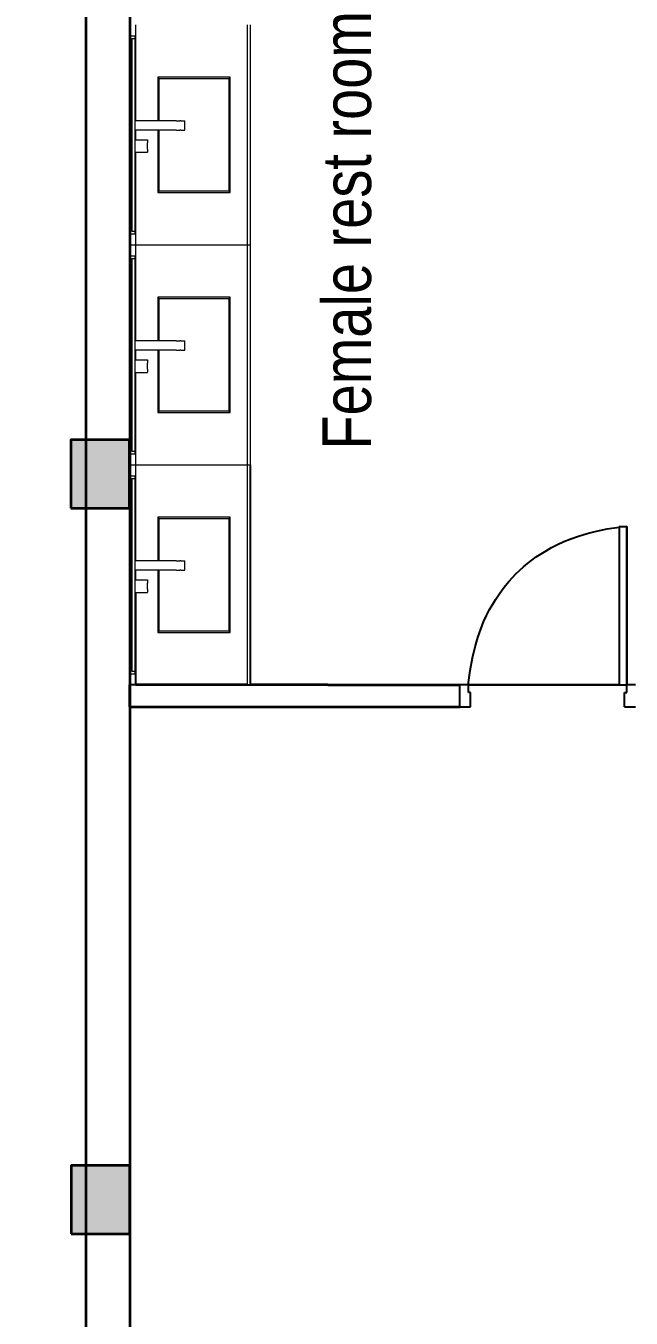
# Model space of a CAD drawing. Header units: millimetres. Extents: x 6923 to 14208, y 3430 to 4414.
# Drawn here: x 10965 to 11089, y 3972.6 to 4237.1 of the extents above; entities that cross this region are included whole.
import ezdxf

# ---------------------------------------------------------------- set-up
doc = ezdxf.new("R2010")
doc.units = ezdxf.units.MM
doc.layers.add('AMBIENTACION', color=1, linetype='Continuous')
doc.layers.add('SectionCutEdges', color=7, linetype='Continuous')
for name, color, linetype, lineweight in [('door', 104, 'Continuous', 25), ('Furniture', 252, 'Continuous', 0), ('text', 11, 'Continuous', 25), ('wall', 160, 'Continuous', 35)]:
    doc.layers.add(name, color=color, linetype=linetype, lineweight=lineweight)
doc.styles.add('ARRIAL NARROW', font='ARIALN.TTF')

msp = doc.modelspace()

# ---------------------------------------------------------------- hatches: boundary and pattern name
at = {"layer": 'AMBIENTACION'}
h = msp.add_hatch(color=5, dxfattribs=at)
h.dxf.hatch_style = 1
h.paths.add_polyline_path([(12158.34, 4300.85), (12149.34, 4300.85), (12149.34, 4286.85), (12158.34, 4286.85)])
h.paths.add_polyline_path([(12161.34, 4300.85), (12158.34, 4300.85), (12158.34, 4286.85), (12161.34, 4286.85)])
h.paths.add_polyline_path([(10986.24, 4152.34), (10977.24, 4152.34), (10977.24, 4138.34), (10986.24, 4138.34)])
h = msp.add_hatch(color=5, dxfattribs=at)
h.dxf.hatch_style = 1
h.paths.add_polyline_path([(7113.23, 4152.18), (7110.23, 4152.18), (7110.23, 4138.18), (7113.23, 4138.18)])
h.paths.add_polyline_path([(7113.23, 4138.18), (7122.23, 4138.18), (7122.23, 4152.18), (7113.23, 4152.18)])
h.paths.add_polyline_path([(8967.91, 4138.18), (8976.91, 4138.18), (8976.91, 4152.18), (8967.91, 4152.18)], flags=17)
h.paths.add_polyline_path([(8964.91, 4138.18), (8976.91, 4138.18), (8976.91, 4152.18), (8964.91, 4152.18)])
h.paths.add_polyline_path([(10986.24, 4152.45), (10977.24, 4152.45), (10977.24, 4138.45), (10986.24, 4138.45)], flags=17)
h.paths.add_polyline_path([(10974.24, 4138.45), (10986.24, 4138.45), (10986.24, 4152.45), (10974.24, 4152.45)])
h.paths.add_polyline_path([(12884.41, 4160.44), (12875.41, 4160.44), (12875.41, 4146.44), (12884.41, 4146.44)], flags=17)
h.paths.add_polyline_path([(12872.41, 4146.44), (12884.41, 4146.44), (12884.41, 4160.44), (12872.41, 4160.44)])
h = msp.add_hatch(color=5, dxfattribs=at)
h.dxf.hatch_style = 1
h.paths.add_polyline_path([(7113.23, 4152.07), (7110.23, 4152.07), (7110.23, 4138.07), (7113.23, 4138.07)])
h.paths.add_polyline_path([(7113.23, 4138.07), (7122.23, 4138.07), (7122.23, 4152.07), (7113.23, 4152.07)])
h.paths.add_polyline_path([(8967.91, 4138.07), (8976.91, 4138.07), (8976.91, 4152.07), (8967.91, 4152.07)], flags=17)
h.paths.add_polyline_path([(8964.91, 4138.07), (8976.91, 4138.07), (8976.91, 4152.07), (8964.91, 4152.07)])
h.paths.add_polyline_path([(10986.24, 4152.33), (10977.24, 4152.33), (10977.24, 4138.33), (10986.24, 4138.33)], flags=17)
h.paths.add_polyline_path([(10974.24, 4138.33), (10986.24, 4138.33), (10986.24, 4152.33), (10974.24, 4152.33)])
h.paths.add_polyline_path([(12884.41, 4160.33), (12875.41, 4160.33), (12875.41, 4146.33), (12884.41, 4146.33)], flags=17)
h.paths.add_polyline_path([(12872.41, 4146.33), (12884.41, 4146.33), (12884.41, 4160.33), (12872.41, 4160.33)])
h = msp.add_hatch(color=5, dxfattribs=at)
h.dxf.hatch_style = 1
h.paths.add_polyline_path([(7113.23, 4152.07), (7110.23, 4152.07), (7110.23, 4138.07), (7113.23, 4138.07)])
h.paths.add_polyline_path([(7113.23, 4138.07), (7122.23, 4138.07), (7122.23, 4152.07), (7113.23, 4152.07)])
h.paths.add_polyline_path([(8967.91, 4138.07), (8976.91, 4138.07), (8976.91, 4152.07), (8967.91, 4152.07)], flags=17)
h.paths.add_polyline_path([(8964.91, 4138.07), (8976.91, 4138.07), (8976.91, 4152.07), (8964.91, 4152.07)])
h.paths.add_polyline_path([(10986.24, 4152.34), (10977.24, 4152.34), (10977.24, 4138.34), (10986.24, 4138.34)], flags=17)
h.paths.add_polyline_path([(10974.24, 4138.34), (10986.24, 4138.34), (10986.24, 4152.34), (10974.24, 4152.34)])
h.paths.add_polyline_path([(12884.41, 4160.33), (12875.41, 4160.33), (12875.41, 4146.33), (12884.41, 4146.33)], flags=17)
h.paths.add_polyline_path([(12872.41, 4146.33), (12884.41, 4146.33), (12884.41, 4160.33), (12872.41, 4160.33)])
h = msp.add_hatch(color=5, dxfattribs=at)
h.dxf.hatch_style = 1
h.paths.add_polyline_path([(10149.08, 4152.07), (10140.08, 4152.07), (10140.08, 4138.07), (10149.08, 4138.07)])
h.paths.add_polyline_path([(10152.08, 4152.07), (10149.08, 4152.07), (10149.08, 4138.07), (10152.08, 4138.07)])
h.paths.add_polyline_path([(10977.31, 4003.82), (10974.31, 4003.82), (10974.31, 3989.82), (10977.31, 3989.82)])
h = msp.add_hatch(color=5, dxfattribs=at)
h.dxf.hatch_style = 1
h.paths.add_polyline_path([(12158.41, 4152.33), (12149.41, 4152.33), (12149.41, 4138.33), (12158.41, 4138.33)])
h.paths.add_polyline_path([(12161.41, 4152.33), (12158.41, 4152.33), (12158.41, 4138.33), (12161.41, 4138.33)])
h.paths.add_polyline_path([(10986.31, 4003.82), (10977.31, 4003.82), (10977.31, 3989.82), (10986.31, 3989.82)])

# ---------------------------------------------------------------- linework, layer by layer
for p, q in [((11011.01, 4102.17), (11011.01, 4147.21)), ((10987.56, 4102.17), (10987.56, 4121.1))]:
    msp.add_line(p, q)
at = {"layer": 'door'}
for p, q in [((11086.52, 4134.6), (11086.52, 4102.17)), ((11086.52, 4134.6), (11088.1, 4134.6)), ((11087.66, 4134.6), (11088.1, 4134.66)), ((11088.1, 4102.17), (11088.1, 4134.66)), ((11088.1, 4134.6), (11088.1, 4102.17)), ((11055.67, 4102.17), (11053.87, 4102.17)), ((11053.87, 4097.67), (11053.87, 4102.17)), ((11086.52, 4102.17), (11055.61, 4102.17)), ((11055.67, 4100.6), (11055.67, 4102.17)), ((11055.67, 4102.17), (11086.52, 4102.17)), ((11056.12, 4100.6), (11055.67, 4100.6)), ((11056.12, 4097.67), (11056.12, 4100.6)), ((11086.52, 4102.17), (11088.1, 4102.17)), ((11087.65, 4100.6), (11088.1, 4100.6)), ((11087.65, 4097.67), (11087.65, 4100.6)), ((11089.9, 4102.17), (11088.1, 4102.17)), ((11088.1, 4100.6), (11088.1, 4102.17)), ((11053.87, 4097.67), (11056.12, 4097.67)), ((11087.65, 4097.67), (11089.9, 4097.67))]:
    msp.add_line(p, q, dxfattribs=at)
msp.add_lwpolyline([(11055.61, 4102.17), (11056.05, 4105.12), (11056.53, 4107.69), (11057.05, 4109.93), (11057.6, 4111.87), (11058.18, 4113.57), (11058.78, 4115.05), (11059.39, 4116.38), (11060.01, 4117.58), (11060.64, 4118.7), (11061.28, 4119.74), (11061.93, 4120.72), (11062.58, 4121.64), (11063.26, 4122.51), (11063.95, 4123.34), (11064.66, 4124.13), (11065.39, 4124.88), (11066.14, 4125.61), (11066.93, 4126.32), (11067.76, 4127.01), (11068.63, 4127.69), (11069.55, 4128.35), (11070.53, 4128.99), (11071.58, 4129.63), (11072.69, 4130.26), (11073.89, 4130.88), (11075.19, 4131.49), (11076.62, 4132.08), (11078.2, 4132.64), (11079.96, 4133.17), (11081.91, 4133.65), (11084.09, 4134.08), (11086.52, 4134.45)], dxfattribs=at)
at = {"layer": 'Furniture'}
for p, q in [((10986.24, 4194.51), (10986.24, 4235.04)), ((10986.31, 4237.29), (10986.31, 4235.04)), ((10986.31, 4235.04), (10987.31, 4235.04)), ((10986.31, 4194.51), (10986.31, 4235.04)), ((10987.31, 4235.04), (10987.31, 4234.48)), ((10987.56, 4217.64), (10987.56, 4237.29)), ((11010.4, 4192.25), (11010.4, 4237.29)), ((11011.01, 4192.25), (11011.01, 4237.29)), ((10986.74, 4234.48), (10987.31, 4234.48)), ((10986.74, 4234.48), (10986.74, 4195.07)), ((10987.31, 4234.48), (10987.31, 4217.64)), ((10992.02, 4226.58), (10992.1, 4226.5)), ((11006.89, 4226.58), (10992.02, 4226.58)), ((10992.02, 4226.58), (10992.02, 4217.64)), ((10992.1, 4226.5), (10992.18, 4226.44)), ((10992.18, 4226.44), (10992.23, 4226.38)), ((10992.23, 4226.38), (10992.27, 4226.35)), ((10992.27, 4226.35), (10992.3, 4226.32)), ((10992.31, 4226.31), (11006.61, 4226.31)), ((10992.31, 4225.91), (10992.31, 4226.31)), ((10992.31, 4225.16), (10992.31, 4225.91)), ((10992.31, 4224.34), (10992.31, 4225.16)), ((10992.31, 4223.45), (10992.31, 4224.34)), ((11006.61, 4226.31), (11006.61, 4225.91)), ((11006.61, 4225.91), (11006.61, 4225.16)), ((11006.61, 4225.16), (11006.61, 4224.34)), ((11006.61, 4224.34), (11006.61, 4223.45)), ((11006.62, 4226.32), (11006.64, 4226.35)), ((11006.64, 4226.35), (11006.68, 4226.38)), ((11006.68, 4226.38), (11006.74, 4226.44)), ((11006.74, 4226.44), (11006.81, 4226.5)), ((11006.81, 4226.5), (11006.89, 4226.58)), ((11006.89, 4202.97), (11006.89, 4226.58)), ((10992.31, 4222.5), (10992.31, 4223.45)), ((10992.31, 4221.5), (10992.31, 4222.5)), ((10992.31, 4220.45), (10992.31, 4221.5)), ((11006.61, 4223.45), (11006.61, 4222.5)), ((11006.61, 4222.5), (11006.61, 4221.5)), ((11006.61, 4221.5), (11006.61, 4220.45)), ((10992.31, 4219.36), (10992.31, 4220.45)), ((10992.31, 4218.24), (10992.31, 4219.36)), ((11006.61, 4220.45), (11006.61, 4219.36)), ((11006.61, 4219.36), (11006.61, 4218.24)), ((10987.56, 4217.64), (10987.31, 4217.64)), ((10987.31, 4217.64), (10987.31, 4215.72)), ((10992.02, 4217.64), (10987.56, 4217.64)), ((10992.1, 4217.64), (10992.02, 4217.64)), ((10992.18, 4217.64), (10992.1, 4217.64)), ((10992.23, 4217.64), (10992.18, 4217.64)), ((10992.27, 4217.64), (10992.23, 4217.64)), ((10992.31, 4217.64), (10992.27, 4217.64)), ((10992.31, 4217.64), (10992.31, 4218.24)), ((10995.83, 4217.64), (10992.31, 4217.64)), ((10995.83, 4217.64), (10996.27, 4217.64)), ((10996.27, 4217.64), (10996.52, 4217.64)), ((10996.75, 4217.64), (10996.52, 4217.64)), ((10996.75, 4217.64), (10996.96, 4217.64)), ((10996.96, 4217.64), (10997.15, 4217.64)), ((10997.15, 4217.64), (10997.31, 4217.64)), ((10997.31, 4217.64), (10997.43, 4217.64)), ((10997.43, 4217.64), (10997.53, 4217.64)), ((10997.53, 4217.64), (10997.58, 4217.64)), ((10997.58, 4217.64), (10997.6, 4217.64)), ((10997.6, 4217.1), (10997.6, 4217.64)), ((10997.6, 4215.94), (10997.6, 4217.1)), ((11006.61, 4218.24), (11006.61, 4217.1)), ((11006.61, 4217.1), (11006.61, 4215.94)), ((10987.31, 4215.72), (10987.31, 4213.72)), ((10987.56, 4215.72), (10987.31, 4215.72)), ((10987.31, 4213.72), (10987.56, 4213.72)), ((10987.31, 4213.72), (10987.31, 4213.68)), ((10987.31, 4213.68), (10987.31, 4213.55)), ((10987.31, 4213.55), (10987.31, 4213.35)), ((10987.56, 4213.72), (10987.56, 4215.72)), ((10992.02, 4215.72), (10987.56, 4215.72)), ((10987.56, 4213.72), (10989.93, 4213.72)), ((10989.93, 4213.72), (10989.93, 4213.68)), ((10989.93, 4213.68), (10989.93, 4213.55)), ((10989.93, 4213.55), (10989.93, 4213.35)), ((10992.02, 4215.72), (10992.02, 4202.97)), ((10992.1, 4215.72), (10992.02, 4215.72)), ((10992.18, 4215.72), (10992.1, 4215.72)), ((10992.23, 4215.72), (10992.18, 4215.72)), ((10992.27, 4215.72), (10992.23, 4215.72)), ((10992.31, 4215.72), (10992.27, 4215.72)), ((10995.83, 4215.72), (10992.31, 4215.72)), ((10992.31, 4214.77), (10992.31, 4215.72)), ((10992.31, 4213.61), (10992.31, 4214.77)), ((10992.31, 4212.45), (10992.31, 4213.61)), ((10995.83, 4215.72), (10996.27, 4215.72)), ((10996.27, 4215.72), (10996.52, 4215.72)), ((10996.75, 4215.72), (10996.52, 4215.72)), ((10996.75, 4215.72), (10996.96, 4215.72)), ((10996.96, 4215.72), (10997.15, 4215.72)), ((10997.15, 4215.72), (10997.31, 4215.72)), ((10997.31, 4215.72), (10997.43, 4215.72)), ((10997.43, 4215.72), (10997.53, 4215.72)), ((10997.53, 4215.72), (10997.58, 4215.72)), ((10997.58, 4215.72), (10997.6, 4215.72)), ((10997.6, 4215.72), (10997.6, 4215.94)), ((11006.61, 4215.94), (11006.61, 4214.77)), ((11006.61, 4214.77), (11006.61, 4213.61)), ((11006.61, 4213.61), (11006.61, 4212.45)), ((10987.31, 4213.35), (10987.31, 4213.09)), ((10987.31, 4213.09), (10987.31, 4212.78)), ((10987.31, 4212.78), (10987.31, 4212.45)), ((10987.31, 4212.45), (10987.31, 4212.13)), ((10987.31, 4212.13), (10987.31, 4211.82)), ((10987.31, 4211.82), (10987.31, 4211.56)), ((10987.31, 4211.56), (10987.31, 4211.36)), ((10987.31, 4211.36), (10987.31, 4211.23)), ((10987.31, 4211.23), (10987.31, 4211.19)), ((10987.31, 4211.19), (10987.56, 4211.19)), ((10987.31, 4211.19), (10987.31, 4195.07)), ((10987.56, 4192.25), (10987.56, 4211.19)), ((10987.56, 4211.19), (10989.93, 4211.19)), ((10989.88, 4213.09), (10989.93, 4213.09)), ((10989.88, 4213.09), (10989.88, 4212.78)), ((10989.88, 4212.78), (10989.88, 4212.45)), ((10989.88, 4212.45), (10989.88, 4212.13)), ((10989.88, 4212.13), (10989.88, 4211.82)), ((10989.88, 4211.82), (10989.93, 4211.82)), ((10989.93, 4213.35), (10989.93, 4213.09)), ((10989.93, 4211.82), (10989.93, 4211.56)), ((10989.93, 4211.56), (10989.93, 4211.36)), ((10989.93, 4211.36), (10989.93, 4211.23)), ((10989.93, 4211.19), (10989.93, 4211.23)), ((10992.31, 4211.3), (10992.31, 4212.45)), ((10992.31, 4210.18), (10992.31, 4211.3)), ((11006.61, 4212.45), (11006.61, 4211.3)), ((11006.61, 4211.3), (11006.61, 4210.18)), ((10992.31, 4209.1), (10992.31, 4210.18)), ((10992.31, 4208.05), (10992.31, 4209.1)), ((11006.61, 4210.18), (11006.61, 4209.1)), ((11006.61, 4209.1), (11006.61, 4208.05)), ((10992.31, 4207.05), (10992.31, 4208.05)), ((10992.31, 4206.1), (10992.31, 4207.05)), ((10992.31, 4205.21), (10992.31, 4206.1)), ((11006.61, 4208.05), (11006.61, 4207.05)), ((11006.61, 4207.05), (11006.61, 4206.1)), ((11006.61, 4206.1), (11006.61, 4205.21)), ((10992.1, 4203.04), (10992.02, 4202.97)), ((10992.02, 4202.97), (11006.89, 4202.97)), ((10992.18, 4203.11), (10992.1, 4203.04)), ((10992.23, 4203.16), (10992.18, 4203.11)), ((10992.27, 4203.2), (10992.23, 4203.16)), ((10992.31, 4203.23), (10992.3, 4203.23)), ((10992.31, 4204.39), (10992.31, 4205.21)), ((10992.31, 4203.64), (10992.31, 4204.39)), ((10992.31, 4203.23), (10992.31, 4203.64)), ((11006.61, 4203.23), (10992.31, 4203.23)), ((11006.61, 4205.21), (11006.61, 4204.39)), ((11006.61, 4204.39), (11006.61, 4203.64)), ((11006.61, 4203.64), (11006.61, 4203.23)), ((11006.61, 4203.23), (11006.62, 4203.23)), ((11006.62, 4203.23), (11006.64, 4203.2)), ((11006.64, 4203.2), (11006.68, 4203.16)), ((11006.68, 4203.16), (11006.74, 4203.11)), ((11006.74, 4203.11), (11006.81, 4203.04)), ((11006.81, 4203.04), (11006.89, 4202.97)), ((10986.74, 4195.07), (10987.31, 4195.07)), ((10987.31, 4195.07), (10987.31, 4194.51)), ((10986.31, 4194.51), (10987.31, 4194.51)), ((10986.31, 4194.51), (10986.31, 4192.25)), ((10986.24, 4149.46), (10986.24, 4190)), ((10986.31, 4192.25), (10987.56, 4192.25)), ((10986.31, 4192.25), (10986.31, 4190)), ((10986.31, 4190), (10987.31, 4190)), ((10986.31, 4149.46), (10986.31, 4190)), ((10987.31, 4190), (10987.31, 4189.44)), ((10987.56, 4172.6), (10987.56, 4192.25)), ((10987.56, 4192.25), (11010.4, 4192.25)), ((11010.4, 4147.21), (11010.4, 4192.25)), ((11010.4, 4192.25), (11010.48, 4192.25)), ((11010.48, 4192.25), (11010.56, 4192.25)), ((11010.56, 4192.25), (11010.63, 4192.25)), ((11010.63, 4192.25), (11010.71, 4192.25)), ((11010.71, 4192.25), (11010.77, 4192.25)), ((11010.77, 4192.25), (11010.83, 4192.25)), ((11010.83, 4192.25), (11010.88, 4192.25)), ((11010.88, 4192.25), (11010.93, 4192.25)), ((11010.99, 4192.25), (11010.93, 4192.25)), ((11010.99, 4192.25), (11011, 4192.25)), ((11011.01, 4192.25), (11011, 4192.25)), ((11011.01, 4147.21), (11011.01, 4192.25)), ((10986.74, 4189.44), (10987.31, 4189.44)), ((10986.74, 4189.44), (10986.74, 4150.03)), ((10987.31, 4189.44), (10987.31, 4172.6)), ((10992.02, 4181.54), (10992.1, 4181.46)), ((11006.89, 4181.54), (10992.02, 4181.54)), ((10992.02, 4181.54), (10992.02, 4172.6)), ((10992.1, 4181.46), (10992.18, 4181.4)), ((10992.18, 4181.4), (10992.23, 4181.34)), ((10992.23, 4181.34), (10992.27, 4181.3)), ((10992.27, 4181.3), (10992.3, 4181.28)), ((10992.31, 4181.27), (11006.61, 4181.27)), ((10992.31, 4180.87), (10992.31, 4181.27)), ((10992.31, 4180.12), (10992.31, 4180.87)), ((10992.31, 4179.3), (10992.31, 4180.12)), ((10992.31, 4178.41), (10992.31, 4179.3)), ((11006.61, 4181.27), (11006.61, 4180.87)), ((11006.61, 4180.87), (11006.61, 4180.12)), ((11006.61, 4180.12), (11006.61, 4179.3)), ((11006.61, 4179.3), (11006.61, 4178.41)), ((11006.62, 4181.28), (11006.64, 4181.3)), ((11006.64, 4181.3), (11006.68, 4181.34)), ((11006.68, 4181.34), (11006.74, 4181.4)), ((11006.74, 4181.4), (11006.81, 4181.46)), ((11006.81, 4181.46), (11006.89, 4181.54)), ((11006.89, 4157.93), (11006.89, 4181.54)), ((10992.31, 4177.46), (10992.31, 4178.41)), ((10992.31, 4176.46), (10992.31, 4177.46)), ((11006.61, 4178.41), (11006.61, 4177.46)), ((11006.61, 4177.46), (11006.61, 4176.46)), ((10992.31, 4175.41), (10992.31, 4176.46)), ((10992.31, 4174.32), (10992.31, 4175.41)), ((10992.31, 4173.2), (10992.31, 4174.32)), ((11006.61, 4176.46), (11006.61, 4175.41)), ((11006.61, 4175.41), (11006.61, 4174.32)), ((11006.61, 4174.32), (11006.61, 4173.2)), ((10987.56, 4172.6), (10987.31, 4172.6)), ((10987.31, 4172.6), (10987.31, 4170.68)), ((10992.02, 4172.6), (10987.56, 4172.6)), ((10992.1, 4172.6), (10992.02, 4172.6)), ((10992.18, 4172.6), (10992.1, 4172.6)), ((10992.23, 4172.6), (10992.18, 4172.6)), ((10992.27, 4172.6), (10992.23, 4172.6)), ((10992.31, 4172.6), (10992.27, 4172.6)), ((10992.31, 4172.6), (10992.31, 4173.2)), ((10995.83, 4172.6), (10992.31, 4172.6)), ((10995.83, 4172.6), (10996.27, 4172.6)), ((10996.27, 4172.6), (10996.52, 4172.6)), ((10996.75, 4172.6), (10996.52, 4172.6)), ((10996.75, 4172.6), (10996.96, 4172.6)), ((10996.96, 4172.6), (10997.15, 4172.6)), ((10997.15, 4172.6), (10997.31, 4172.6)), ((10997.31, 4172.6), (10997.43, 4172.6)), ((10997.43, 4172.6), (10997.53, 4172.6)), ((10997.53, 4172.6), (10997.58, 4172.6)), ((10997.58, 4172.6), (10997.6, 4172.6)), ((10997.6, 4172.06), (10997.6, 4172.6)), ((10997.6, 4170.9), (10997.6, 4172.06)), ((11006.61, 4173.2), (11006.61, 4172.06)), ((11006.61, 4172.06), (11006.61, 4170.9)), ((10987.56, 4170.68), (10987.31, 4170.68)), ((10987.31, 4170.68), (10987.31, 4168.68)), ((10987.31, 4168.68), (10987.56, 4168.68)), ((10987.31, 4168.68), (10987.31, 4168.64)), ((10987.31, 4168.64), (10987.31, 4168.51)), ((10987.56, 4168.68), (10987.56, 4170.68)), ((10992.02, 4170.68), (10987.56, 4170.68)), ((10987.56, 4168.68), (10989.93, 4168.68)), ((10989.93, 4168.68), (10989.93, 4168.64)), ((10989.93, 4168.64), (10989.93, 4168.51)), ((10992.02, 4170.68), (10992.02, 4157.93)), ((10992.1, 4170.68), (10992.02, 4170.68)), ((10992.18, 4170.68), (10992.1, 4170.68)), ((10992.23, 4170.68), (10992.18, 4170.68)), ((10992.27, 4170.68), (10992.23, 4170.68)), ((10992.31, 4170.68), (10992.27, 4170.68)), ((10995.83, 4170.68), (10992.31, 4170.68)), ((10992.31, 4169.73), (10992.31, 4170.68)), ((10992.31, 4168.57), (10992.31, 4169.73)), ((10995.83, 4170.68), (10996.27, 4170.68)), ((10996.27, 4170.68), (10996.52, 4170.68)), ((10996.75, 4170.68), (10996.52, 4170.68)), ((10996.75, 4170.68), (10996.96, 4170.68)), ((10996.96, 4170.68), (10997.15, 4170.68)), ((10997.15, 4170.68), (10997.31, 4170.68)), ((10997.31, 4170.68), (10997.43, 4170.68)), ((10997.43, 4170.68), (10997.53, 4170.68)), ((10997.53, 4170.68), (10997.58, 4170.68)), ((10997.58, 4170.68), (10997.6, 4170.68)), ((10997.6, 4170.68), (10997.6, 4170.9)), ((11006.61, 4170.9), (11006.61, 4169.73)), ((11006.61, 4169.73), (11006.61, 4168.57)), ((10987.31, 4168.51), (10987.31, 4168.31)), ((10987.31, 4168.31), (10987.31, 4168.05)), ((10987.31, 4168.05), (10987.31, 4167.74)), ((10987.31, 4167.74), (10987.31, 4167.41)), ((10987.31, 4167.41), (10987.31, 4167.08)), ((10987.31, 4167.08), (10987.31, 4166.78)), ((10987.31, 4166.78), (10987.31, 4166.52)), ((10987.31, 4166.52), (10987.31, 4166.31)), ((10987.31, 4166.31), (10987.31, 4166.19)), ((10987.31, 4166.19), (10987.31, 4166.14)), ((10987.31, 4166.14), (10987.31, 4150.03)), ((10987.31, 4166.14), (10987.56, 4166.14)), ((10987.56, 4147.21), (10987.56, 4166.14)), ((10987.56, 4166.14), (10989.93, 4166.14)), ((10989.88, 4168.05), (10989.93, 4168.05)), ((10989.88, 4168.05), (10989.88, 4167.74)), ((10989.88, 4167.74), (10989.88, 4167.41)), ((10989.88, 4167.41), (10989.88, 4167.08)), ((10989.88, 4167.08), (10989.88, 4166.78)), ((10989.88, 4166.78), (10989.93, 4166.78)), ((10989.93, 4168.51), (10989.93, 4168.31)), ((10989.93, 4168.31), (10989.93, 4168.05)), ((10989.93, 4166.78), (10989.93, 4166.52)), ((10989.93, 4166.52), (10989.93, 4166.31)), ((10989.93, 4166.31), (10989.93, 4166.19)), ((10989.93, 4166.14), (10989.93, 4166.19)), ((10992.31, 4167.41), (10992.31, 4168.57)), ((10992.31, 4166.26), (10992.31, 4167.41)), ((10992.31, 4165.14), (10992.31, 4166.26)), ((11006.61, 4168.57), (11006.61, 4167.41)), ((11006.61, 4167.41), (11006.61, 4166.26)), ((11006.61, 4166.26), (11006.61, 4165.14)), ((10992.31, 4164.06), (10992.31, 4165.14)), ((10992.31, 4163.01), (10992.31, 4164.06)), ((11006.61, 4165.14), (11006.61, 4164.06)), ((11006.61, 4164.06), (11006.61, 4163.01)), ((10992.31, 4162.01), (10992.31, 4163.01)), ((10992.31, 4161.06), (10992.31, 4162.01)), ((10992.31, 4160.17), (10992.31, 4161.06)), ((11006.61, 4163.01), (11006.61, 4162.01)), ((11006.61, 4162.01), (11006.61, 4161.06)), ((11006.61, 4161.06), (11006.61, 4160.17)), ((10992.1, 4158), (10992.02, 4157.93)), ((10992.18, 4158.07), (10992.1, 4158)), ((10992.23, 4158.12), (10992.18, 4158.07)), ((10992.27, 4158.16), (10992.23, 4158.12)), ((10992.31, 4158.19), (10992.3, 4158.19)), ((10992.31, 4159.35), (10992.31, 4160.17)), ((10992.31, 4158.6), (10992.31, 4159.35)), ((10992.31, 4158.19), (10992.31, 4158.6)), ((11006.61, 4158.19), (10992.31, 4158.19)), ((11006.61, 4160.17), (11006.61, 4159.35)), ((11006.61, 4159.35), (11006.61, 4158.6)), ((11006.61, 4158.6), (11006.61, 4158.19)), ((11006.61, 4158.19), (11006.62, 4158.19)), ((11006.62, 4158.19), (11006.64, 4158.16)), ((11006.64, 4158.16), (11006.68, 4158.12)), ((11006.68, 4158.12), (11006.74, 4158.07)), ((11006.74, 4158.07), (11006.81, 4158)), ((11006.81, 4158), (11006.89, 4157.93)), ((10992.02, 4157.93), (11006.89, 4157.93)), ((10986.31, 4149.46), (10987.31, 4149.46)), ((10986.31, 4149.46), (10986.31, 4147.21)), ((10986.74, 4150.03), (10987.31, 4150.03)), ((10987.31, 4150.03), (10987.31, 4149.46)), ((10986.24, 4106.68), (10986.24, 4144.96)), ((10986.31, 4147.21), (10987.56, 4147.21)), ((10986.31, 4147.21), (10986.31, 4144.96)), ((10986.31, 4144.96), (10987.31, 4144.96)), ((10986.31, 4106.68), (10986.31, 4144.96)), ((10987.31, 4144.96), (10987.31, 4144.4)), ((10987.56, 4127.56), (10987.56, 4147.21)), ((10987.56, 4147.21), (11010.4, 4147.21)), ((11010.4, 4102.17), (11010.4, 4147.21)), ((11010.4, 4147.21), (11010.48, 4147.21)), ((11010.48, 4147.21), (11010.56, 4147.21)), ((11010.56, 4147.21), (11010.63, 4147.21)), ((11010.63, 4147.21), (11010.71, 4147.21)), ((11010.71, 4147.21), (11010.77, 4147.21)), ((11010.77, 4147.21), (11010.83, 4147.21)), ((11010.83, 4147.21), (11010.88, 4147.21)), ((11010.88, 4147.21), (11010.93, 4147.21)), ((11010.99, 4147.21), (11010.93, 4147.21)), ((11010.99, 4147.21), (11011, 4147.21)), ((11011.01, 4147.21), (11011, 4147.21)), ((10986.74, 4144.4), (10987.31, 4144.4)), ((10986.74, 4144.4), (10986.74, 4104.99)), ((10987.31, 4144.4), (10987.31, 4127.56)), ((10992.02, 4136.5), (10992.1, 4136.42)), ((11006.89, 4136.5), (10992.02, 4136.5)), ((10992.02, 4136.5), (10992.02, 4127.56)), ((10992.1, 4136.42), (10992.18, 4136.36)), ((10992.18, 4136.36), (10992.23, 4136.3)), ((10992.23, 4136.3), (10992.27, 4136.26)), ((10992.27, 4136.26), (10992.3, 4136.24)), ((10992.31, 4136.23), (11006.61, 4136.23)), ((10992.31, 4135.83), (10992.31, 4136.23)), ((10992.31, 4135.08), (10992.31, 4135.83)), ((10992.31, 4134.26), (10992.31, 4135.08)), ((10992.31, 4133.37), (10992.31, 4134.26)), ((11006.61, 4136.23), (11006.61, 4135.83)), ((11006.61, 4135.83), (11006.61, 4135.08)), ((11006.61, 4135.08), (11006.61, 4134.26)), ((11006.61, 4134.26), (11006.61, 4133.37)), ((11006.62, 4136.24), (11006.64, 4136.26)), ((11006.64, 4136.26), (11006.68, 4136.3)), ((11006.68, 4136.3), (11006.74, 4136.36)), ((11006.74, 4136.36), (11006.81, 4136.42)), ((11006.81, 4136.42), (11006.89, 4136.5)), ((11006.89, 4112.88), (11006.89, 4136.5)), ((10992.31, 4132.42), (10992.31, 4133.37)), ((10992.31, 4131.42), (10992.31, 4132.42)), ((11006.61, 4133.37), (11006.61, 4132.42)), ((11006.61, 4132.42), (11006.61, 4131.42)), ((10992.31, 4130.37), (10992.31, 4131.42)), ((10992.31, 4129.28), (10992.31, 4130.37)), ((10992.31, 4128.16), (10992.31, 4129.28)), ((11006.61, 4131.42), (11006.61, 4130.37)), ((11006.61, 4130.37), (11006.61, 4129.28)), ((11006.61, 4129.28), (11006.61, 4128.16)), ((10987.56, 4127.56), (10987.31, 4127.56)), ((10987.31, 4127.56), (10987.31, 4125.64)), ((10992.02, 4127.56), (10987.56, 4127.56)), ((10992.1, 4127.56), (10992.02, 4127.56)), ((10992.18, 4127.56), (10992.1, 4127.56)), ((10992.23, 4127.56), (10992.18, 4127.56)), ((10992.27, 4127.56), (10992.23, 4127.56)), ((10992.31, 4127.56), (10992.27, 4127.56)), ((10992.31, 4127.56), (10992.31, 4128.16)), ((10995.83, 4127.56), (10992.31, 4127.56)), ((10995.83, 4127.56), (10996.27, 4127.56)), ((10996.27, 4127.56), (10996.52, 4127.56)), ((10996.75, 4127.56), (10996.52, 4127.56)), ((10996.75, 4127.56), (10996.96, 4127.56)), ((10996.96, 4127.56), (10997.15, 4127.56)), ((10997.15, 4127.56), (10997.31, 4127.56)), ((10997.31, 4127.56), (10997.43, 4127.56)), ((10997.43, 4127.56), (10997.53, 4127.56)), ((10997.53, 4127.56), (10997.58, 4127.56)), ((10997.58, 4127.56), (10997.6, 4127.56)), ((10997.6, 4127.02), (10997.6, 4127.56)), ((10997.6, 4125.86), (10997.6, 4127.02)), ((11006.61, 4128.16), (11006.61, 4127.02)), ((11006.61, 4127.02), (11006.61, 4125.86)), ((10987.56, 4125.64), (10987.31, 4125.64)), ((10987.31, 4125.64), (10987.31, 4123.64)), ((10987.31, 4123.64), (10987.56, 4123.64)), ((10987.31, 4123.64), (10987.31, 4123.6)), ((10987.56, 4123.64), (10987.56, 4125.64)), ((10992.02, 4125.64), (10987.56, 4125.64)), ((10987.56, 4123.64), (10989.93, 4123.64)), ((10989.93, 4123.64), (10989.93, 4123.6)), ((10992.02, 4125.64), (10992.02, 4112.88)), ((10992.1, 4125.64), (10992.02, 4125.64)), ((10992.18, 4125.64), (10992.1, 4125.64)), ((10992.23, 4125.64), (10992.18, 4125.64)), ((10992.27, 4125.64), (10992.23, 4125.64)), ((10992.31, 4125.64), (10992.27, 4125.64)), ((10995.83, 4125.64), (10992.31, 4125.64)), ((10992.31, 4124.69), (10992.31, 4125.64)), ((10992.31, 4123.53), (10992.31, 4124.69)), ((10995.83, 4125.64), (10996.27, 4125.64)), ((10996.27, 4125.64), (10996.52, 4125.64)), ((10996.75, 4125.64), (10996.52, 4125.64)), ((10996.75, 4125.64), (10996.96, 4125.64)), ((10996.96, 4125.64), (10997.15, 4125.64)), ((10997.15, 4125.64), (10997.31, 4125.64)), ((10997.31, 4125.64), (10997.43, 4125.64)), ((10997.43, 4125.64), (10997.53, 4125.64)), ((10997.53, 4125.64), (10997.58, 4125.64)), ((10997.58, 4125.64), (10997.6, 4125.64)), ((10997.6, 4125.64), (10997.6, 4125.86)), ((11006.61, 4125.86), (11006.61, 4124.69)), ((11006.61, 4124.69), (11006.61, 4123.53)), ((10987.31, 4123.6), (10987.31, 4123.47)), ((10987.31, 4123.47), (10987.31, 4123.27)), ((10987.31, 4123.27), (10987.31, 4123.01)), ((10987.31, 4123.01), (10987.31, 4122.7)), ((10987.31, 4122.7), (10987.31, 4122.37)), ((10987.31, 4122.37), (10987.31, 4122.04)), ((10987.31, 4122.04), (10987.31, 4121.74)), ((10987.31, 4121.74), (10987.31, 4121.48)), ((10987.31, 4121.48), (10987.31, 4121.27)), ((10987.31, 4121.27), (10987.31, 4121.15)), ((10987.31, 4121.15), (10987.31, 4121.1)), ((10987.31, 4121.1), (10987.56, 4121.1)), ((10987.31, 4121.1), (10987.31, 4104.99)), ((10987.56, 4121.1), (10989.93, 4121.1)), ((10989.88, 4123.01), (10989.93, 4123.01)), ((10989.88, 4123.01), (10989.88, 4122.7)), ((10989.88, 4122.7), (10989.88, 4122.37)), ((10989.88, 4122.37), (10989.88, 4122.04)), ((10989.88, 4122.04), (10989.88, 4121.74)), ((10989.88, 4121.74), (10989.93, 4121.74)), ((10989.93, 4123.6), (10989.93, 4123.47)), ((10989.93, 4123.47), (10989.93, 4123.27)), ((10989.93, 4123.27), (10989.93, 4123.01)), ((10989.93, 4121.74), (10989.93, 4121.48)), ((10989.93, 4121.48), (10989.93, 4121.27)), ((10989.93, 4121.27), (10989.93, 4121.15)), ((10989.93, 4121.1), (10989.93, 4121.15)), ((10992.31, 4122.37), (10992.31, 4123.53)), ((10992.31, 4121.22), (10992.31, 4122.37)), ((10992.31, 4120.1), (10992.31, 4121.22)), ((11006.61, 4123.53), (11006.61, 4122.37)), ((11006.61, 4122.37), (11006.61, 4121.22)), ((11006.61, 4121.22), (11006.61, 4120.1)), ((10992.31, 4119.02), (10992.31, 4120.1)), ((10992.31, 4117.97), (10992.31, 4119.02)), ((11006.61, 4120.1), (11006.61, 4119.02)), ((11006.61, 4119.02), (11006.61, 4117.97)), ((10992.31, 4116.97), (10992.31, 4117.97)), ((10992.31, 4116.02), (10992.31, 4116.97)), ((10992.31, 4115.13), (10992.31, 4116.02)), ((11006.61, 4117.97), (11006.61, 4116.97)), ((11006.61, 4116.97), (11006.61, 4116.02)), ((11006.61, 4116.02), (11006.61, 4115.13)), ((10992.18, 4113.03), (10992.1, 4112.96)), ((10992.23, 4113.08), (10992.18, 4113.03)), ((10992.27, 4113.12), (10992.23, 4113.08)), ((10992.31, 4113.15), (10992.3, 4113.14)), ((10992.31, 4114.31), (10992.31, 4115.13)), ((10992.31, 4113.56), (10992.31, 4114.31)), ((10992.31, 4113.15), (10992.31, 4113.56)), ((11006.61, 4113.15), (10992.31, 4113.15)), ((11006.61, 4115.13), (11006.61, 4114.31)), ((11006.61, 4114.31), (11006.61, 4113.56)), ((11006.61, 4113.56), (11006.61, 4113.15)), ((11006.61, 4113.15), (11006.62, 4113.14)), ((11006.62, 4113.14), (11006.64, 4113.12)), ((11006.64, 4113.12), (11006.68, 4113.08)), ((11006.68, 4113.08), (11006.74, 4113.03)), ((11006.74, 4113.03), (11006.81, 4112.96)), ((10992.1, 4112.96), (10992.02, 4112.88)), ((10992.02, 4112.88), (11006.89, 4112.88)), ((11006.81, 4112.96), (11006.89, 4112.88)), ((10986.24, 4106.68), (10986.31, 4106.68)), ((10986.24, 4104.42), (10986.24, 4106.68)), ((10986.31, 4104.42), (10986.31, 4106.68)), ((10986.31, 4104.42), (10987.31, 4104.42)), ((10986.74, 4104.99), (10987.31, 4104.99)), ((10987.31, 4104.99), (10987.31, 4104.42))]:
    msp.add_line(p, q, dxfattribs=at)
at = {"layer": 'SectionCutEdges'}
for p, q in [((10986.31, 4104.42), (10986.31, 4102.17)), ((10987.56, 4102.17), (10986.31, 4102.17)), ((11010.4, 4102.17), (11010.48, 4102.17)), ((11010.48, 4102.17), (11010.56, 4102.17)), ((11010.56, 4102.17), (11010.63, 4102.17)), ((11010.63, 4102.17), (11010.71, 4102.17)), ((11010.71, 4102.17), (11010.77, 4102.17)), ((11010.77, 4102.17), (11010.83, 4102.17)), ((11010.83, 4102.17), (11010.88, 4102.17)), ((11010.88, 4102.17), (11010.93, 4102.17)), ((11010.99, 4102.17), (11010.93, 4102.17)), ((11010.99, 4102.17), (11011, 4102.17)), ((11011.01, 4102.17), (11011, 4102.17))]:
    msp.add_line(p, q, dxfattribs=at)
at = {"layer": 'wall'}
for p, q in [((10986.31, 4281.21), (10986.31, 3657.41)), ((10986.31, 4097.67), (10986.31, 4102.17)), ((11010.4, 4102.17), (10987.56, 4102.17)), ((11026.84, 4102.17), (11011.01, 4102.17)), ((11026.84, 4102.17), (11011.01, 4102.17)), ((11026.84, 4102.17), (11053.87, 4102.17)), ((11026.84, 4102.17), (11053.87, 4102.17)), ((10986.31, 4097.67), (11053.87, 4097.67)), ((10986.31, 4097.67), (11053.87, 4097.67))]:
    msp.add_line(p, q, dxfattribs=at)
msp.add_lwpolyline([(11038.82, 4291.33), (10977.31, 4291.33), (10977.31, 3670.41)], dxfattribs=at)
for points in [[(10974.24, 4138.34), (10986.24, 4138.34), (10986.24, 4152.34), (10974.24, 4152.34)], [(10974.31, 3989.82), (10986.31, 3989.82), (10986.31, 4003.82), (10974.31, 4003.82)]]:
    msp.add_lwpolyline(points, close=True, dxfattribs=at)

# ---------------------------------------------------------------- texts
at = {"layer": 'text', "color": 11, "true_color": 0xf27172, "insert": (11025.72, 4150.33), "char_height": 10, "attachment_point": 1, "rotation": 90, "style": 'ARRIAL NARROW'}
msp.add_mtext_dynamic_manual_height_columns('Female rest room', width=95.3674, gutter_width=1, heights=[0], dxfattribs=at)

doc.saveas('drawing.dxf')
